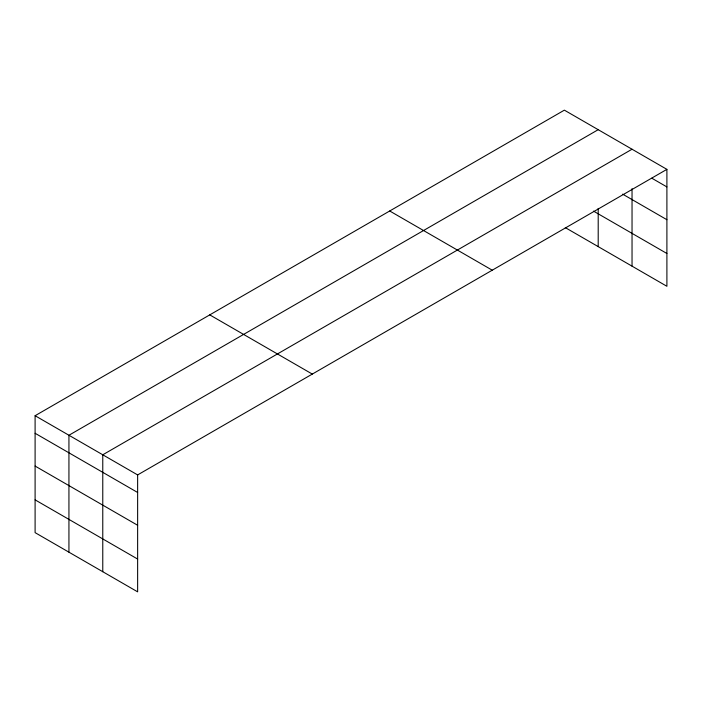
<?xml version="1.0" encoding="UTF-8"?>
<svg xmlns="http://www.w3.org/2000/svg" width="702" height="702" viewBox="0 0 702 702"><rect width="100%" height="100%" fill="white"/><g stroke="black" fill="none" stroke-linecap="round" stroke-linejoin="round"><path stroke-width="1.05" d="M35.1 415.716L137.636 474.921L137.636 591.847L35.1 532.642L35.1 415.716L564.364 110.153L666.9 169.357L666.9 286.284L565.303 227.623M598.201 129.686L68.936 435.258L68.936 552.184M632.037 149.228L102.773 454.791L102.773 571.718M137.636 474.921L666.9 169.357M651.825 178.211L666.9 186.916M622.639 194.147L666.9 219.708M593.497 211.109L666.9 253.492M389.707 210.986L492.242 270.191M209.758 314.882L312.293 374.078M35.1 433.274L137.636 492.479M35.1 466.067L137.636 525.271M35.1 499.859L137.636 559.055M632.037 188.645L632.037 266.155M598.201 208.38L598.201 246.621"/></g></svg>
